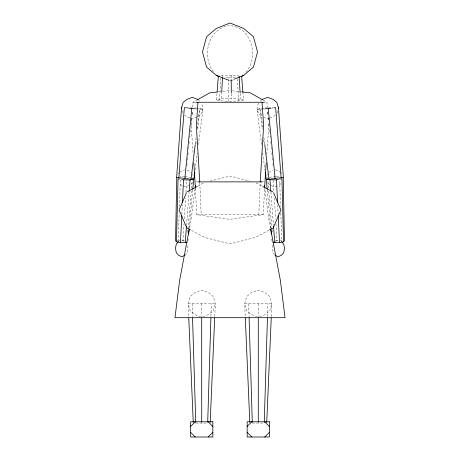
<?xml version="1.0" encoding="UTF-8"?>
<svg xmlns="http://www.w3.org/2000/svg" width="460" height="460" viewBox="0 0 460 460"><rect width="100%" height="100%" fill="white"/><g stroke="black" fill="none" stroke-linecap="round" stroke-linejoin="round"><path stroke-width="0.34" stroke-dasharray="2.3 1.72" d="M228.649 101.263L228.833 77.659L224.227 77.418M210.933 316.514L211.33 303.64M267.484 316.514L267.881 303.64M176.899 240.436L178.25 240.114L179.199 212.986M179.423 206.557L180.469 176.577L185.018 176.646M258.83 214.659L260.188 182.85M214.751 316.514L215.309 303.64L213.279 296.504L208.518 292.658L201.727 290.059L194.936 292.658L190.17 296.504L188.146 303.64L188.698 316.514M271.302 316.514L271.854 303.64L269.83 296.504L265.063 292.658L258.273 290.059L251.482 292.658L246.721 296.504L244.691 303.64L245.249 316.514M181.867 214.032L182.315 204.78M195.419 188.502L196.713 214.659L229.753 219.345L263.287 214.659L264.58 188.502M216.993 93.403L216.487 99.785L221.398 98.871L221.685 93.23M222.513 77.01L222.588 75.601L231.167 75.342L239.062 75.762M184.328 240.43L182.994 240.183L184.017 223.767M184.333 218.776L185.627 198.082M185.984 192.372L186.743 180.239M227.24 101.188L219.489 100.774L220.938 77.24M266.116 163.599L266.214 162.167M266.783 154.295L268.835 125.678L268.554 122.13M186.536 225.503L189.1 192.056M191.446 122.13L191.164 125.678L193.217 154.295M191.498 121.417L191.78 117.869M192.061 114.321L192.228 112.194M192.619 107.226L193.016 102.258L196.713 100.176M187.737 232.409L187.979 229.569M188.042 228.856L191.297 191.199M191.538 188.358L192.458 177.704L185.667 176.651M188.054 240.499L188.186 239.068M189.175 228.355L192.74 189.779M185.656 177.899L185.8 176.479M186.881 165.841L187.093 163.708M187.456 160.161L187.668 158.033M188.031 154.485L188.174 153.065M188.606 148.81L188.749 147.39M189.181 143.135L189.324 141.714M189.756 137.459L189.899 136.039M190.331 131.784L190.549 129.651M190.906 126.103L191.124 123.976M191.481 120.428L191.774 117.593M192.061 114.753L192.349 111.918M195.31 143.825L196.081 137.471M197.185 128.282L199.485 109.21L202.981 109.21L198.375 144.532M195.868 143.951L196.391 139.708M197.691 129.087L200.203 108.566L193.453 107.738M195.063 188.945L191.164 219.345L189.445 228.442M195.057 169.964L197.271 153.007M272.613 245.203L271.94 248.371L272.883 252.804L275.103 255.191M258.382 103.08L256.956 108.117L258.566 113.775L262.338 116.828M277.07 113.148L277.782 110.63M266.829 175.662L267.381 173.713M245.881 72.249C259.325 57.258 251.689 27.284 230 25.605C208.311 27.284 200.675 57.258 214.118 72.249M184.897 255.191L187.117 252.804L188.059 248.371L187.387 245.203M197.662 116.828L201.434 113.775L203.044 108.117L201.618 103.08M260.182 101.142L262.338 99.4M177.876 173.713L179.4 172.488M179.906 172.074L180.918 171.258L184.632 169.838M275.27 115.086L273.113 116.828L270.118 117.973M192.619 182.821L189.583 185.276L185.248 186.933L182.775 185.984M268.899 172.488L270.417 171.258L272.895 170.315M281.106 183.643L277.846 185.748M197.783 186.173L204.55 182.528M268.985 230.132L255.449 237.429L230 243.909L204.55 237.429L191.015 230.132M275.103 241.552L278.265 239.942M231.966 80.04L230 80.828L227.378 79.775M197.064 117.058L192.274 118.887L190.48 118.203M269.52 118.203L267.726 118.887L262.936 117.058M277.225 185.984L274.752 186.933L270.417 185.276L267.381 182.821M202.958 316.75L208.518 314.628L213.279 310.782L215.309 303.64L188.146 303.64L190.17 310.782L194.936 314.628L200.491 316.75M259.509 316.75L265.063 314.628L269.83 310.782L271.854 303.64L244.691 303.64L246.721 310.782L251.482 314.628L257.042 316.75M210.053 181.125L230 176.048L249.947 181.125M261.625 144.532L257.019 109.21L267.22 107.657M233.306 79.931L230 80.684L228.016 80.235M275.672 240.43L281.75 240.114L283.101 240.436M221.174 75.86L222.588 75.601M229.362 101.24L238.602 100.964L243.512 100.056L242.949 92.949M271.607 108.157L273.631 107.91M271.026 178.308L272.354 178.146M277.811 178.313L279.139 178.146M217.971 91.925L222.128 91.442M222.824 91.362L230.247 90.551M268.623 107.542L273.539 107.134M257.019 109.21L264.023 108.922M277.104 177.669L279.174 177.502M228.833 77.659L235.986 77.447M221.398 98.871L231.351 98.572L240.511 99.061L243.512 100.056M275.632 176.634L273.033 176.674L267.542 177.704L268.462 188.358M276.282 176.623L279.53 176.577L280.577 206.557M193.016 102.258L195.845 102.258M262.74 102.258L266.984 102.258L267.381 107.226M195.971 181.878L197.323 181.878M261.332 181.878L264.029 181.878M196.713 214.659L263.287 214.659M195.764 423.068L207.684 423.068M252.316 423.068L264.236 423.068M178.25 240.114L182.994 240.183M186.461 107.134L191.377 107.542M195.977 108.922L199.485 109.21M180.826 177.502L182.896 177.669M232.323 90.792L241.333 91.845M186.369 107.91L188.393 108.157M187.645 178.146L188.974 178.308M180.861 178.146L182.189 178.313M200.203 108.566L202.981 109.21M216.487 99.785L219.489 100.774M189.882 117.973L186.886 116.828L184.73 115.086M275.367 169.838L279.082 171.258L280.094 172.074M187.105 170.315L189.583 171.258L191.101 172.488M182.154 185.748L178.894 183.643M181.734 239.942L184.897 241.552M256.065 182.856L262.217 186.173M263.287 100.176L266.984 102.258M197.662 99.4L199.818 101.142M280.6 172.488L282.124 173.713M192.458 177.704L193.729 179.066M182.217 110.63L182.93 113.148M192.619 173.713L193.171 175.662M270.555 228.442L268.835 219.345L264.937 188.945M262.729 153.007L264.943 169.964M259.796 108.566L262.309 129.087M263.609 139.708L264.132 143.951M260.515 109.21L262.815 128.282M263.919 137.471L264.69 143.825M267.651 111.918L267.938 114.753M268.226 117.593L268.519 120.428M268.876 123.976L269.094 126.103M269.451 129.651L269.669 131.784M270.101 136.039L270.244 137.459M270.675 141.714L270.819 143.135M271.25 147.39L271.394 148.81M271.825 153.065L271.969 154.485M272.332 158.033L272.544 160.161M272.906 163.708L273.119 165.841M274.2 176.479L274.344 177.899M267.26 189.779L270.825 228.355M271.814 239.068L272.078 241.925M268.703 191.199L271.958 228.856M272.021 229.569L272.262 232.409M267.772 112.194L267.938 114.321M268.22 117.869L268.502 121.417M270.9 192.056L273.464 225.503M193.786 162.167L193.884 163.599M273.257 180.239L274.016 192.372M274.373 198.082L275.666 218.776M275.983 223.767L277.006 240.183M240.16 93.415L240.511 99.061M237.486 78.832L238.602 100.964M277.685 204.78L278.133 214.032M199.812 182.85L201.169 214.659M280.801 212.986L281.75 240.114M248.67 303.64L249.067 316.514M192.119 303.64L192.516 316.514M231.167 75.342L231.196 78.861M231.311 93.644L231.351 98.572M258.273 303.64L258.273 316.514M201.727 303.64L201.727 316.514"/><path stroke-width="0.69" d="M176.772 177.474L175.547 240.764L176.473 241.759L180.481 242.512L185.225 242.581L187.249 242.092M176.473 241.759L178.037 178.836L179.411 179.089M207.707 422.355L210.893 317.946M264.258 422.355L267.444 317.946M260.216 182.143L263.632 125.678L262.033 102.258M210.185 422.355L214.688 317.946M266.737 422.355L271.239 317.946M180.481 242.512L181.798 215.458M182.419 202.647L183.528 179.866L181.47 179.475M264.615 187.795L266.116 163.599M221.726 92.523L222.479 77.717M197.967 102.258L196.368 125.678L199.784 182.143M181.568 107.019L176.64 177.387L180.199 178.066M178.871 177.905L184.345 107.663L185.696 107.83M185.225 242.581L186.478 226.211M189.152 191.343L190.026 179.958L191.262 179.659M217.108 91.983L218.35 76.389L219.759 76.124M188.652 234.071L189.112 229.068M192.803 189.066L193.729 179.066L192.493 179.36M188.289 178.923L184.845 178.635L191.768 108.571L189.071 108.244M189.669 179.038L191.049 179.147L195.224 144.532M195.155 188.238L195.517 185.409M194.781 172.08L193.861 179.147L191.049 179.147M189.313 229.143L179.653 280.226L174.972 317.693L285.027 317.693L280.347 280.226L270.687 229.143M181.505 108.117L183.109 102.453L186.886 99.4L192.274 97.342L197.662 99.4M186.427 192.797L179.107 209.978L186.708 227.815L190.4 229.804M241.891 76.567L243.219 75.129M178.578 241.552L176.358 243.938L175.415 248.371L176.358 252.804L178.578 255.191L181.734 256.801L184.897 255.191M272.751 242.092L274.775 242.581L279.519 242.512L283.527 241.759L284.452 240.764L283.228 177.474M190.601 426.46L195.287 421.78M208.161 437L212.848 432.319M247.152 426.46L251.838 421.78M264.713 437L269.399 432.319M197.328 99.831L209.656 92.891L217.281 92.006M187.323 191.808L197.167 186.501M269.6 229.804L273.292 227.815L280.893 209.978L273.573 192.797M233.933 79.252L243.771 75.308L253.425 67.114L257.537 51.917L253.425 36.714L243.771 28.52L230 23L216.229 28.52L206.574 36.714L202.463 51.917L206.574 67.114L216.229 75.308L227.378 79.775M262.338 99.4L267.726 97.342L273.113 99.4L276.891 102.453L278.495 108.117M279.801 178.066L283.36 177.387L278.432 107.019M268.738 179.659L276.471 179.866L278.53 179.475M280.589 179.089L281.963 178.836L283.527 241.759M264.724 108.859L270.928 108.244M274.304 107.83L275.655 107.663L281.129 177.905M271.71 178.923L277.15 178.394M265.219 172.08L266.139 179.147L270.33 179.038M195.845 102.258L264.155 102.258M197.995 181.878L262.005 181.878M183.528 179.866L190.026 179.958M191.768 108.571L195.276 108.859M242.029 91.925L250.343 92.891L262.671 99.831M182.85 178.394L184.845 178.635M267.507 179.36L266.271 179.066L267.197 189.066M275.103 255.191L278.265 256.801L281.422 255.191L283.642 252.804L284.585 248.371L283.642 243.938L281.422 241.552M262.832 186.501L272.676 191.808M264.713 421.78L269.399 426.46M247.152 432.319L251.838 437M208.161 421.78L212.848 426.46M190.601 432.319L195.287 437M216.781 75.129L218.109 76.567M264.483 185.409L264.845 188.238M264.776 144.532L268.95 179.147M268.232 108.571L275.155 178.635M270.888 229.068L271.348 234.071M241.649 76.619L242.891 92.241M269.974 179.958L270.848 191.343M273.522 226.211L274.775 242.581M193.884 163.599L195.385 187.795M239.108 76.469L240.114 92.707M276.471 179.866L277.581 202.647M278.202 215.458L279.519 242.512M245.312 317.946L249.814 422.355M188.761 317.946L193.263 422.355M249.107 317.946L252.293 422.355M192.556 317.946L195.742 422.355M231.202 79.568L231.305 92.943M258.273 317.946L258.273 422.355M201.727 317.946L201.727 422.355M212.848 421.78L190.601 421.78L190.601 437L212.848 437L212.848 421.78M269.399 421.78L247.152 421.78L247.152 437L269.399 437L269.399 421.78"/></g></svg>
